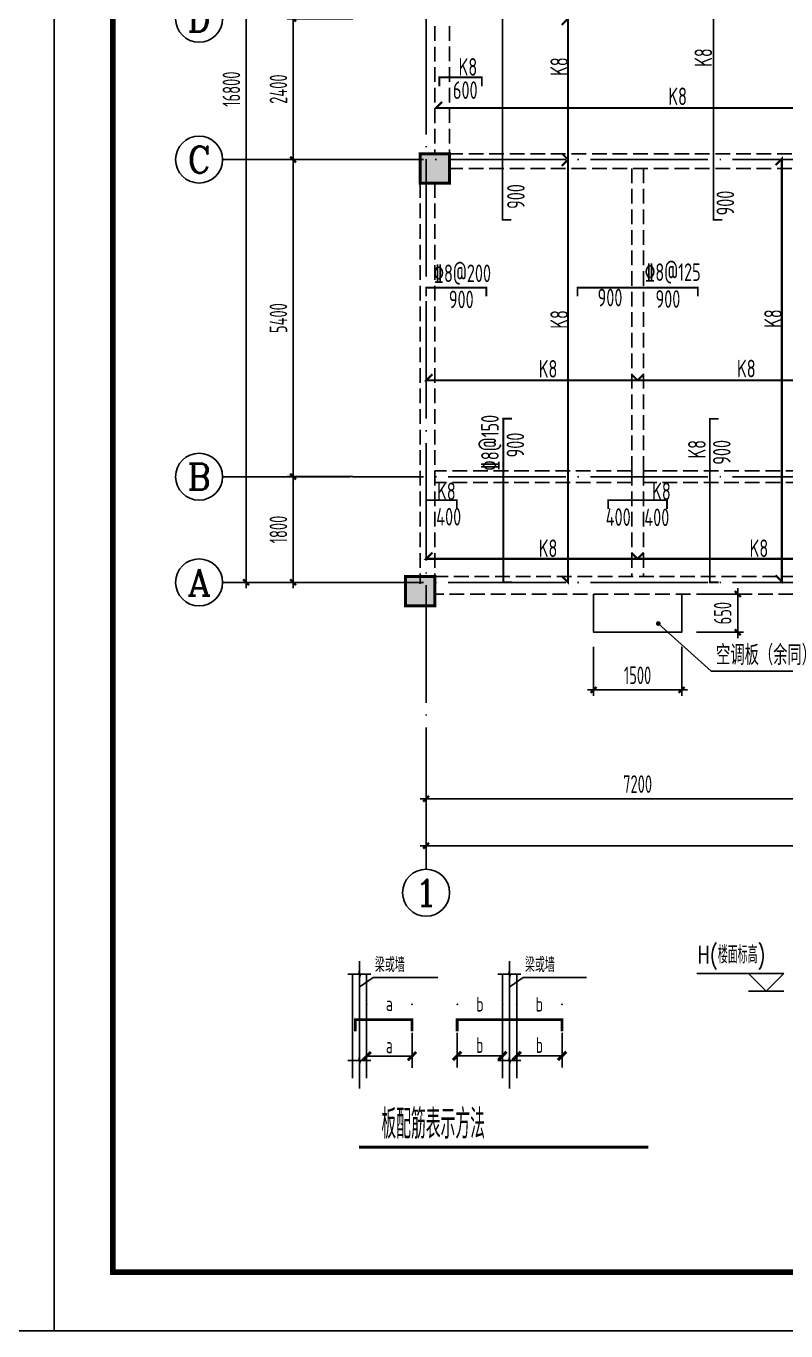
# Model space of a CAD drawing. Extents: x 127019 to 780419, y 327305 to 369305.
# Drawn here: x 542344 to 555275, y 327305 to 349528 of the extents above; entities that cross this region are included whole.
import ezdxf
from ezdxf.enums import TextEntityAlignment as Align

# ---------------------------------------------------------------- set-up
doc = ezdxf.new("R2010")
doc.units = 0
doc.header["$LTSCALE"] = 1000
doc.header["$MEASUREMENT"] = 0
for name, pattern in [('CONTINOUS', [0]), ('DASH', [0.35, 0.25, -0.1]), ('DOTE', [2.42, 2, -0.2, 0.02, -0.2])]:
    doc.linetypes.add(name, pattern=pattern)
doc.layers.get('0').update_dxf_attribs({"linetype": 'CONTINUOUS'})
doc.layers.get('Defpoints').update_dxf_attribs({"linetype": 'CONTINUOUS'})
for name, color, linetype in [('2106', 2, 'CONTINUOUS'), ('AXIS', 3, 'CONTINUOUS'), ('AXIS_TEXT', 7, 'CONTINUOUS'), ('COLU', 7, 'CONTINUOUS'), ('COLUMN', 7, 'CONTINUOUS'), ('DIM', 3, 'CONTINUOUS'), ('DIM_LEAD', 3, 'CONTINUOUS'), ('DOTE', 8, 'DOTE'), ('K-空调', 33, 'CONTINUOUS'), ('PUB_DIM', 3, 'CONTINUOUS'), ('PUB_TEXT', 7, 'CONTINUOUS'), ('PUB_TITLE', 4, 'CONTINUOUS'), ('REIN', 1, 'CONTINUOUS'), ('Z', 1, 'CONTINUOUS'), ('板底筋', 24, 'CONTINUOUS'), ('板钢筋标', 7, 'CONTINUOUS'), ('柱涂实', 54, 'CONTINUOUS'), ('梁虚线', 4, 'DASH')]:
    doc.layers.add(name, color=color, linetype=linetype)
doc.styles.add('_TCH_DIM', font='SIMPLEX', dxfattribs={"bigfont": 'GBCBIG'})
doc.styles.add('COMPLEX', font='COMPLEX.shx')
doc.styles.add('FS', font='gbxwxt.shx', dxfattribs={"width": 0.7, "bigfont": 'gbhzfs.shx'})
doc.styles.add('GB', font='gbxwxt.shx', dxfattribs={"width": 0.7, "height": 300, "bigfont": 'gbhzfs.shx'})
doc.styles.add('TSSD_Dimension', font='gbxwxt.shx', dxfattribs={"width": 0.7, "bigfont": 'gbhzfs.shx'})
doc.styles.add('TSSD_Rein', font='tssdeng.shx', dxfattribs={"width": 0.6, "bigfont": 'gbhzfs.shx'})
doc.styles.add('国标仿宋', font='SIMPLEX.shx', dxfattribs={"width": 0.75, "bigfont": 'gbhzfs.shx'})
doc.dimstyles.new('T100', dxfattribs={"dimtxt": 270, "dimasz": 1, "dimexe": 200, "dimexo": 50, "dimgap": 50, "dimtad": 1, "dimdec": 0, "dimzin": 13, "dimdsep": 46, "dimtxsty": 'FS', "dimblk": 'DIM-QZ', "dimcen": 0.09, "dimclrd": 3, "dimclre": 3, "dimadec": 0, "dimazin": 0, "dimtfac": 1, "dimtdec": 0, "dimtmove": 2, "dimatfit": 3, "dimldrblk": 'DIM-QZ', "dimfxl": 0, "dimtolj": 1, "dimtzin": 13, "dimarcsym": 0})
doc.dimstyles.new('TSSD_100_100', dxfattribs={"dimtxt": 300, "dimasz": 100, "dimexe": 100, "dimexo": 250, "dimgap": 100, "dimtad": 1, "dimdec": 0, "dimzin": 0, "dimdsep": 46, "dimtxsty": 'TSSD_Dimension', "dimblk": 'ARCHTICK', "dimcen": 0, "dimdle": 100, "dimclrt": 7, "dimadec": 0, "dimazin": 0, "dimtfac": 1, "dimtdec": 0, "dimtix": 1, "dimtmove": 2, "dimatfit": 3, "dimfxl": 0, "dimtolj": 1, "dimtzin": 0, "dimarcsym": 0})
doc.dimstyles.new('TSSD_100_100$0', dxfattribs={"dimtxt": 300, "dimasz": 100, "dimexe": 250, "dimexo": 250, "dimgap": 150, "dimtad": 1, "dimdec": 0, "dimzin": 0, "dimdsep": 46, "dimtxsty": 'TSSD_Rein', "dimblk": 'ARCHTICK', "dimblk1": 'ARCHTICK', "dimblk2": 'ARCHTICK', "dimsah": 1, "dimcen": 0, "dimclrd": 3, "dimclre": 3, "dimclrt": 7, "dimadec": 0, "dimazin": 0, "dimtfac": 1, "dimtdec": 0, "dimtix": 1, "dimtmove": 2, "dimatfit": 3, "dimldrblk": 'ARCHTICK', "dimfxl": 0, "dimtolj": 1, "dimtzin": 0, "dimarcsym": 0})

# ---------------------------------------------------------------- blocks, each defined once
blk = doc.blocks.new('_axiso')
blk.add_circle((0, 0), 0.5)
at = {"layer": 'AXIS_TEXT', "style": 'COMPLEX', "width": 1.041667}
blk.add_attdef('A', text='', height=0.56, dxfattribs=at).set_placement((-0.25, -0.28), (0.25, -0.28), align=Align.FIT)
blk = doc.blocks.new('_ArchTick')
at = {"color": 0, "linetype": 'ByBlock', "const_width": 0.4}
blk.add_lwpolyline([(-0.5, -0.5), (0.5, 0.5)], dxfattribs=at)
blk = doc.blocks.new('*D328')
at = {"layer": 'Defpoints', "color": 0, "transparency": 16777216}
for p in [(548155, 349654), (546888, 347254), (548155, 347254)]:
    blk.add_point(p, dxfattribs=at)
at = {"layer": 'DIM', "color": 0, "lineweight": -2, "transparency": 16777216}
for p, q in [((547905, 349654), (546788, 349654)), ((546888, 349754), (546888, 347154)), ((547905, 347254), (546788, 347254))]:
    blk.add_line(p, q, dxfattribs=at)
at = {"layer": 'DIM', "color": 0, "lineweight": -2, "transparency": 16777216, "xscale": 100, "yscale": 100, "zscale": 100}
for p, rotation in [((546888, 349654), 90), ((546888, 347254), 270)]:
    blk.add_blockref('_ArchTick', p, dxfattribs=dict(at, rotation=rotation))
at = {"layer": 'DIM', "color": 7, "transparency": 16777216, "insert": (546638, 348454), "char_height": 300, "attachment_point": 5, "rotation": 90, "style": 'TSSD_Dimension'}
blk.add_mtext('\\A1;2400', dxfattribs=at)
blk = doc.blocks.new('*D329')
at = {"layer": 'Defpoints', "color": 0, "transparency": 16777216}
for p in [(548155, 347254), (546888, 341854), (548155, 341854)]:
    blk.add_point(p, dxfattribs=at)
at = {"layer": 'DIM', "color": 0, "lineweight": -2, "transparency": 16777216}
for p, q in [((546888, 347354), (546888, 341754)), ((547905, 347254), (546788, 347254)), ((547905, 341854), (546788, 341854))]:
    blk.add_line(p, q, dxfattribs=at)
at = {"layer": 'DIM', "color": 0, "lineweight": -2, "transparency": 16777216, "xscale": 100, "yscale": 100, "zscale": 100}
for p, rotation in [((546888, 347254), 90), ((546888, 341854), 270)]:
    blk.add_blockref('_ArchTick', p, dxfattribs=dict(at, rotation=rotation))
at = {"layer": 'DIM', "color": 7, "transparency": 16777216, "insert": (546638, 344554), "char_height": 300, "attachment_point": 5, "rotation": 90, "style": 'TSSD_Dimension'}
blk.add_mtext('\\A1;5400', dxfattribs=at)
blk = doc.blocks.new('*D330')
at = {"layer": 'Defpoints', "color": 0, "transparency": 16777216}
for p in [(548155, 341854), (546888, 340054), (548155, 340054)]:
    blk.add_point(p, dxfattribs=at)
at = {"layer": 'DIM', "color": 0, "lineweight": -2, "transparency": 16777216}
for p, q in [((547905, 341854), (546788, 341854)), ((546888, 341954), (546888, 339954)), ((547905, 340054), (546788, 340054))]:
    blk.add_line(p, q, dxfattribs=at)
at = {"layer": 'DIM', "color": 0, "lineweight": -2, "transparency": 16777216, "xscale": 100, "yscale": 100, "zscale": 100}
for p, rotation in [((546888, 341854), 90), ((546888, 340054), 270)]:
    blk.add_blockref('_ArchTick', p, dxfattribs=dict(at, rotation=rotation))
at = {"layer": 'DIM', "color": 7, "transparency": 16777216, "insert": (546638, 340954), "char_height": 300, "attachment_point": 5, "rotation": 90, "style": 'TSSD_Dimension'}
blk.add_mtext('\\A1;1800', dxfattribs=at)
blk = doc.blocks.new('*D333')
at = {"layer": 'Defpoints', "color": 0, "transparency": 16777216}
for p in [(548155, 356854), (546088, 340054), (548155, 340054)]:
    blk.add_point(p, dxfattribs=at)
at = {"layer": 'DIM', "color": 0, "lineweight": -2, "transparency": 16777216}
for p, q in [((546088, 356954), (546088, 339954)), ((547905, 356854), (545988, 356854)), ((547905, 340054), (545988, 340054))]:
    blk.add_line(p, q, dxfattribs=at)
at = {"layer": 'DIM', "color": 0, "lineweight": -2, "transparency": 16777216, "xscale": 100, "yscale": 100, "zscale": 100}
for p, rotation in [((546088, 356854), 90), ((546088, 340054), 270)]:
    blk.add_blockref('_ArchTick', p, dxfattribs=dict(at, rotation=rotation))
at = {"layer": 'DIM', "color": 7, "transparency": 16777216, "insert": (545838, 348454), "char_height": 300, "attachment_point": 5, "rotation": 90, "style": 'TSSD_Dimension'}
blk.add_mtext('\\A1;16800', dxfattribs=at)
blk = doc.blocks.new('*D342')
at = {"layer": 'Defpoints', "color": 0, "transparency": 16777216}
for p in [(549151, 337793), (595951, 337793), (549151, 335568)]:
    blk.add_point(p, dxfattribs=at)
at = {"layer": 'DIM', "color": 0, "lineweight": -2, "transparency": 16777216}
for p, q in [((549151, 337543), (549151, 335468)), ((595951, 337543), (595951, 335468)), ((596051, 335568), (549051, 335568))]:
    blk.add_line(p, q, dxfattribs=at)
at = {"layer": 'DIM', "color": 0, "lineweight": -2, "transparency": 16777216, "xscale": 100, "yscale": 100, "zscale": 100, "rotation": 180.0000000000003}
blk.add_blockref('_ArchTick', (549151, 335568), dxfattribs=at)
at = {"layer": 'DIM', "color": 0, "lineweight": -2, "transparency": 16777216, "xscale": 100, "yscale": 100, "zscale": 100}
blk.add_blockref('_ArchTick', (595951, 335568), dxfattribs=at)
at = {"layer": 'DIM', "color": 7, "transparency": 16777216, "insert": (572551, 335818), "char_height": 300, "attachment_point": 5, "style": 'TSSD_Dimension'}
blk.add_mtext('\\A1;46800', dxfattribs=at)
blk = doc.blocks.new('*D343')
at = {"layer": 'Defpoints', "color": 0, "transparency": 16777216}
for p in [(549151, 337793), (556351, 337793), (549151, 336368)]:
    blk.add_point(p, dxfattribs=at)
at = {"layer": 'DIM', "color": 0, "lineweight": -2, "transparency": 16777216}
for p, q in [((549151, 337543), (549151, 336268)), ((556351, 337543), (556351, 336268)), ((556451, 336368), (549051, 336368))]:
    blk.add_line(p, q, dxfattribs=at)
at = {"layer": 'DIM', "color": 0, "lineweight": -2, "transparency": 16777216, "xscale": 100, "yscale": 100, "zscale": 100, "rotation": 180}
blk.add_blockref('_ArchTick', (549151, 336368), dxfattribs=at)
at = {"layer": 'DIM', "color": 0, "lineweight": -2, "transparency": 16777216, "xscale": 100, "yscale": 100, "zscale": 100}
blk.add_blockref('_ArchTick', (556351, 336368), dxfattribs=at)
at = {"layer": 'DIM', "color": 7, "transparency": 16777216, "insert": (552751, 336618), "char_height": 300, "attachment_point": 5, "style": 'TSSD_Dimension'}
blk.add_mtext('\\A1;7200', dxfattribs=at)
blk = doc.blocks.new('A$C5E704440')
at = {"layer": '2106', "color": 8}
for points in [[(400, -9500), (-100, -9500), (400, -10000), (-100, -10000)], [(150, -16700), (-350, -16700), (150, -17200), (-350, -17200)]]:
    blk.add_solid(points, dxfattribs=at)
at = {"layer": 'COLUMN'}
for points in [[(400, -10000), (-100, -10000), (-100, -9500), (400, -9500)], [(150, -17200), (-350, -17200), (-350, -16700), (150, -16700)]]:
    blk.add_lwpolyline(points, close=True, dxfattribs=at)
blk = doc.blocks.new('DIM-QZ')
at = {"layer": 'Z', "color": 4, "const_width": 50}
blk.add_lwpolyline([(-71, -71), (71, 71)], dxfattribs=at)
blk = doc.blocks.new('*D935')
at = {"layer": 'Defpoints', "color": 0, "transparency": 16777216}
for p in [(548140, 332435), (548912, 332434), (548912, 331984)]:
    blk.add_point(p, dxfattribs=at)
at = {"layer": 'DIM', "color": 3, "lineweight": -2, "transparency": 16777216}
for p, q in [((548140, 332385), (548140, 331784)), ((548912, 332384), (548912, 331784)), ((548141, 331984), (548911, 331984))]:
    blk.add_line(p, q, dxfattribs=at)
at = {"layer": 'DIM', "color": 3, "lineweight": -2, "transparency": 16777216, "rotation": 180}
blk.add_blockref('DIM-QZ', (548140, 331984), dxfattribs=at)
at = {"layer": 'DIM', "color": 3, "lineweight": -2, "transparency": 16777216}
blk.add_blockref('DIM-QZ', (548912, 331984), dxfattribs=at)
at = {"layer": 'DIM', "color": 0, "transparency": 16777216, "insert": (548526, 332169), "char_height": 270, "attachment_point": 5, "style": 'FS'}
blk.add_mtext('\\A1;a', dxfattribs=at)
blk = doc.blocks.new('*D936')
at = {"layer": 'Defpoints', "color": 0, "transparency": 16777216}
for p in [(549680, 332434), (550452, 332320), (550452, 331989)]:
    blk.add_point(p, dxfattribs=at)
at = {"layer": 'DIM', "color": 3, "lineweight": -2, "transparency": 16777216}
for p, q in [((549680, 332384), (549680, 331789)), ((550452, 332270), (550452, 331789)), ((549681, 331989), (550451, 331989))]:
    blk.add_line(p, q, dxfattribs=at)
at = {"layer": 'DIM', "color": 3, "lineweight": -2, "transparency": 16777216, "rotation": 180}
blk.add_blockref('DIM-QZ', (549680, 331989), dxfattribs=at)
at = {"layer": 'DIM', "color": 3, "lineweight": -2, "transparency": 16777216}
blk.add_blockref('DIM-QZ', (550452, 331989), dxfattribs=at)
at = {"layer": 'DIM', "color": 0, "transparency": 16777216, "insert": (550066, 332174), "char_height": 270, "attachment_point": 5, "style": 'FS'}
blk.add_mtext('\\A1;b', dxfattribs=at)
blk = doc.blocks.new('*D937')
at = {"layer": 'Defpoints', "color": 0, "transparency": 16777216}
for p in [(550694, 332306), (551466, 332434), (551466, 331989)]:
    blk.add_point(p, dxfattribs=at)
at = {"layer": 'DIM', "color": 3, "lineweight": -2, "transparency": 16777216}
for p, q in [((550694, 332256), (550694, 331789)), ((551466, 332384), (551466, 331789)), ((550695, 331989), (551465, 331989))]:
    blk.add_line(p, q, dxfattribs=at)
at = {"layer": 'DIM', "color": 3, "lineweight": -2, "transparency": 16777216, "rotation": 180}
blk.add_blockref('DIM-QZ', (550694, 331989), dxfattribs=at)
at = {"layer": 'DIM', "color": 3, "lineweight": -2, "transparency": 16777216}
blk.add_blockref('DIM-QZ', (551466, 331989), dxfattribs=at)
at = {"layer": 'DIM', "color": 0, "transparency": 16777216, "insert": (551080, 332174), "char_height": 270, "attachment_point": 5, "style": 'FS'}
blk.add_mtext('\\A1;b', dxfattribs=at)
blk = doc.blocks.new('A$C3F5563CA')
at = {"layer": 'K-空调'}
blk.add_lwpolyline([(-43950, -200), (-43950, -850), (-42450, -850), (-42450, -200)], dxfattribs=at)
blk = doc.blocks.new('*D928')
at = {"layer": 'Defpoints', "color": 0, "transparency": 16777216}
for p in [(553501, 339854), (553501, 339204), (554456, 339204)]:
    blk.add_point(p, dxfattribs=at)
at = {"layer": 'DIM', "color": 0, "lineweight": -2, "transparency": 16777216}
for p, q in [((553751, 339854), (554556, 339854)), ((554456, 339954), (554456, 339104)), ((553751, 339204), (554556, 339204))]:
    blk.add_line(p, q, dxfattribs=at)
at = {"layer": 'DIM', "color": 0, "lineweight": -2, "transparency": 16777216, "xscale": 100, "yscale": 100, "zscale": 100}
for p, rotation in [((554456, 339854), 90), ((554456, 339204), 270)]:
    blk.add_blockref('_ArchTick', p, dxfattribs=dict(at, rotation=rotation))
at = {"layer": 'DIM', "color": 7, "transparency": 16777216, "insert": (554199, 339529), "char_height": 300, "attachment_point": 5, "rotation": 90, "style": 'TSSD_Dimension'}
blk.add_mtext('\\A1;650', dxfattribs=at)
blk = doc.blocks.new('*D929')
at = {"layer": 'Defpoints', "color": 0, "transparency": 16777216}
for p in [(552001, 339204), (553501, 339204), (552001, 338221)]:
    blk.add_point(p, dxfattribs=at)
at = {"layer": 'DIM', "color": 0, "lineweight": -2, "transparency": 16777216}
for p, q in [((552001, 338954), (552001, 338121)), ((553501, 338954), (553501, 338121)), ((553601, 338221), (551901, 338221))]:
    blk.add_line(p, q, dxfattribs=at)
at = {"layer": 'DIM', "color": 0, "lineweight": -2, "transparency": 16777216, "xscale": 100, "yscale": 100, "zscale": 100, "rotation": 180}
blk.add_blockref('_ArchTick', (552001, 338221), dxfattribs=at)
at = {"layer": 'DIM', "color": 0, "lineweight": -2, "transparency": 16777216, "xscale": 100, "yscale": 100, "zscale": 100}
blk.add_blockref('_ArchTick', (553501, 338221), dxfattribs=at)
at = {"layer": 'DIM', "color": 7, "transparency": 16777216, "insert": (552751, 338471), "char_height": 300, "attachment_point": 5, "style": 'TSSD_Dimension'}
blk.add_mtext('\\A1;1500', dxfattribs=at)

msp = doc.modelspace()

# ---------------------------------------------------------------- linework, layer by layer
at = {"layer": 'AXIS'}
for p, q in [((548019.1, 333600.3), (548019.1, 331434)), ((550573.1, 333600.3), (550573.1, 331434))]:
    msp.add_line(p, q, dxfattribs=at)
at = {"layer": 'COLU', "const_width": 50}
for points in [[(549050.8, 347353.6), (549550.8, 347353.6), (549550.8, 346853.6), (549050.8, 346853.6)], [(549050.8, 347353.6), (549550.8, 347353.6), (549550.8, 346853.6), (549050.8, 346853.6)], [(548801.2, 340153.9), (549301.2, 340153.9), (549301.2, 339653.9), (548801.2, 339653.9)]]:
    msp.add_lwpolyline(points, close=True, dxfattribs=at)
at = {"layer": 'DIM'}
for p, q in [((545688.3, 347253.6), (547854.9, 347253.6)), ((545688.3, 341853.6), (547854.9, 341853.6)), ((545688.3, 340053.6), (547854.9, 340053.6)), ((549151.2, 335168.4), (549151.2, 337493.4)), ((547817.1, 333383.5), (548004.7, 333383.5)), ((547898.5, 333383.5), (547898.5, 331611.9)), ((548004.7, 333383.5), (548019.6, 333455.6)), ((548019.6, 333455.6), (548019.6, 333324.1)), ((548019.6, 333324.1), (548034.4, 333383.5)), ((548034.4, 333383.5), (548212, 333383.5)), ((548139.7, 333383.5), (548139.7, 331611.9)), ((550371.2, 333383.5), (550558.7, 333383.5)), ((550452.5, 333383.5), (550452.5, 331611.9)), ((550558.7, 333383.5), (550573.6, 333455.6)), ((550573.6, 333455.6), (550573.6, 333324.1)), ((550573.6, 333324.1), (550588.5, 333383.5)), ((550588.5, 333383.5), (550766, 333383.5)), ((550693.7, 333383.5), (550693.7, 331611.9)), ((548026.6, 333169.9), (548252, 333324.7)), ((548252, 333324.7), (549348.4, 333324.7)), ((550580.6, 333169.9), (550806, 333324.7)), ((550806, 333324.7), (551884.1, 333324.7)), ((547817.1, 331911.9), (548004.7, 331911.9)), ((548004.7, 331911.9), (548019.6, 331983.9)), ((548019.6, 331983.9), (548019.6, 331852.4)), ((548019.6, 331852.4), (548034.4, 331911.9)), ((548034.4, 331911.9), (548212, 331911.9)), ((550371.2, 331911.9), (550558.7, 331911.9)), ((550558.7, 331911.9), (550573.6, 331983.9)), ((550573.6, 331983.9), (550573.6, 331852.4)), ((550573.6, 331852.4), (550588.5, 331911.9)), ((550588.5, 331911.9), (550766, 331911.9))]:
    msp.add_line(p, q, dxfattribs=at)
at = {"layer": 'DIM', "color": 0, "linetype": 'ByBlock'}
msp.add_line((550693.7, 332578.5), (550693.7, 332036.7), dxfattribs=at)
at = {"layer": 'DIM', "color": 1, "const_width": 48.2}
for points in [[(547945.8, 332405.9), (547945.8, 332605), (548911.7, 332605), (548911.7, 332405.9)], [(549680.5, 332405.9), (549680.5, 332605), (551465.7, 332605), (551465.7, 332405.9)]]:
    msp.add_lwpolyline(points, dxfattribs=at)
at = {"layer": 'DIM', "const_width": 50}
msp.add_lwpolyline([(548009.2, 330432.7), (552930.9, 330432.7)], dxfattribs=at)
at = {"layer": 'DIM', "color": 0, "linetype": 'ByBlock'}
for p in [(548139.7, 332868), (548911.7, 332868), (549680.5, 332868), (550452.5, 332868), (550693.7, 332868), (551465.7, 332868)]:
    msp.add_point(p, dxfattribs=at)
at = {"layer": 'DIM_LEAD', "linetype": 'CONTINOUS'}
for p, q in [((553103.1, 339352.5), (554001, 338542.4)), ((554001, 338542.4), (555723.6, 338542.4))]:
    msp.add_line(p, q, dxfattribs=at)
at = {"layer": 'DIM_LEAD', "linetype": 'CONTINOUS', "const_width": 40}
msp.add_lwpolyline([(553088.3, 339365.9, 1), (553118, 339339.1, 1)], format="xyb", close=True, dxfattribs=at)
at = {"layer": 'DOTE'}
for p, q in [((549151.2, 359363.8), (549151.2, 337543.4)), ((597508.5, 347253.6), (547904.9, 347253.6)), ((597508.5, 341853.6), (547904.9, 341853.6)), ((597508.5, 340053.6), (547904.9, 340053.6))]:
    msp.add_line(p, q, dxfattribs=at)
at = {"layer": 'PUB_DIM'}
for p, q in [((554938.1, 333391.2, -220.2), (553758.1, 333391.2, -220.2)), ((554938.1, 333391.2, -300.2), (553758.1, 333391.2, -300.2)), ((554938.1, 333091.2, -220.2), (554638.1, 333391.2, -220.2)), ((554938.1, 333091.2, -300.2), (554638.1, 333391.2, -300.2)), ((554638.1, 333391.2, -220.2), (555238.1, 333391.2, -220.2)), ((554638.1, 333391.2, -300.2), (555238.1, 333391.2, -300.2)), ((555238.1, 333391.2, -220.2), (554938.1, 333091.2, -220.2)), ((555238.1, 333391.2, -300.2), (554938.1, 333091.2, -300.2)), ((554638.1, 333091.2, -220.2), (555238.1, 333091.2, -220.2)), ((554638.1, 333091.2, -300.2), (555238.1, 333091.2, -300.2))]:
    msp.add_line(p, q, dxfattribs=at)
at = {"layer": 'PUB_TITLE'}
for points in [[(483419.2, 327305.3), (542819.2, 327305.3), (542819.2, 369305.3), (483419.2, 369305.3)], [(542819.2, 327305.3), (602219.2, 327305.3), (602219.2, 369305.3), (542819.2, 369305.3)]]:
    msp.add_lwpolyline(points, close=True, dxfattribs=at)
at = {"layer": 'PUB_TITLE', "const_width": 100}
msp.add_lwpolyline([(543819.2, 328305.3), (601219.2, 328305.3), (601219.2, 368305.3), (543819.2, 368305.3)], close=True, dxfattribs=at)
at = {"layer": 'REIN', "const_width": 30}
for points in [[(554192.1, 351554.6), (554042.1, 351554.6), (554042.1, 346229.6), (554192.1, 346229.6)], [(550601.5, 350679.6), (550451.5, 350679.6), (550451.5, 346229.6), (550601.5, 346229.6)], [(550101.2, 348504.4), (550101.2, 348654.4), (549376.2, 348654.4), (549376.2, 348504.4)], [(550176.2, 344923.4), (550176.2, 345073.4), (549151.2, 345073.4), (549151.2, 344923.4)], [(553776.2, 344923.4), (553776.2, 345073.4), (551726.2, 345073.4), (551726.2, 344923.4)], [(550615.3, 342842.3), (550465.3, 342842.3), (550465.3, 340058.9), (550615.3, 340058.9)], [(554131.5, 342838.1), (553981.5, 342838.1), (553981.5, 340054.6), (554131.5, 340054.6)], [(549676.2, 341304.6), (549676.2, 341454.6), (549151.2, 341454.6), (549151.2, 341304.6)], [(553251.2, 341304.6), (553251.2, 341454.6), (552251.2, 341454.6), (552251.2, 341304.6)]]:
    msp.add_lwpolyline(points, dxfattribs=at)
at = {"layer": '板底筋', "const_width": 35}
for points in [[(551460.7, 347360.7), (551566.7, 347254.6), (551566.7, 349654.6), (551460.7, 349548.5)], [(549423.8, 348237), (549317.8, 348130.9), (556354.4, 348130.9), (556248.3, 348237)], [(551460.7, 340160.7), (551566.7, 340054.6), (551566.7, 347254.6), (551460.7, 347148.5)], [(555099.7, 340175), (555205.8, 340068.9), (555205.8, 347268.9), (555099.7, 347162.8)], [(549257.3, 343598.2), (549151.2, 343492.2), (552751.2, 343492.2), (552645.1, 343598.2)], [(552857.3, 343598.2), (552751.2, 343492.2), (556351.2, 343492.2), (556245.1, 343598.2)], [(549257.3, 340560.7), (549151.2, 340454.6), (552751.2, 340454.6), (552645.1, 340560.7)], [(552857.3, 340560.7), (552751.2, 340454.6), (556351.2, 340454.6), (556245.1, 340560.7)]]:
    msp.add_lwpolyline(points, dxfattribs=at)
at = {"layer": '梁虚线'}
for p, q in [((549300.8, 349526.9), (549301.2, 347353.6)), ((549550.8, 349528.6), (549550.8, 347353.6)), ((556076.2, 347353.6), (549276.2, 347353.6)), ((556076.2, 347103.6), (549505.8, 347103.6)), ((552651.2, 347103.6), (552651.2, 341953.6)), ((552851.2, 347103.6), (552851.2, 341953.6)), ((549051.2, 346853.6), (549051.2, 340028.6)), ((549301.2, 346853.6), (549301.2, 340028.6)), ((552651.2, 341953.6), (549301.2, 341953.6)), ((552651.2, 341953.6), (552651.2, 340153.6)), ((556226.2, 341953.6), (552851.2, 341953.6)), ((552851.2, 341953.6), (552851.2, 340153.6)), ((552651.2, 341753.6), (549301.2, 341753.6)), ((556226.2, 341753.6), (552851.2, 341753.6)), ((549276.2, 340153.6), (556100.9, 340153.6)), ((556100.9, 339853.6), (549276.2, 339853.6))]:
    msp.add_line(p, q, dxfattribs=at)

# ---------------------------------------------------------------- block references
at = {"layer": 'DIM', "linetype": 'CONTINOUS'}
msp.add_blockref('A$C3F5563CA', (595951.2, 340053.6), dxfattribs=at)
at = {"layer": 'DIM'}
ref = msp.add_blockref('_axiso', (545288.3, 349653.6), dxfattribs=dict(at, xscale=-800, yscale=800, zscale=800))
ref.add_attrib('A', 'D', dxfattribs={"layer": 'AXIS_TEXT', "height": 448, "style": 'COMPLEX', "width": 1.102941}).set_placement((545088.3, 349429.6), (545488.3, 349429.6), align=Align.FIT)
ref = msp.add_blockref('_axiso', (545288.3, 347253.6), dxfattribs=dict(at, xscale=-800, yscale=800, zscale=800))
ref.add_attrib('A', 'C', dxfattribs={"layer": 'AXIS_TEXT', "height": 448, "style": 'COMPLEX', "width": 1.25}).set_placement((545088.3, 347029.6), (545488.3, 347029.6), align=Align.FIT)
ref = msp.add_blockref('_axiso', (545288.3, 341853.6), dxfattribs=dict(at, xscale=-800, yscale=800, zscale=800))
ref.add_attrib('A', 'B', dxfattribs={"layer": 'AXIS_TEXT', "height": 448, "style": 'COMPLEX', "width": 1.102941}).set_placement((545088.3, 341629.6), (545488.3, 341629.6), align=Align.FIT)
ref = msp.add_blockref('_axiso', (545288.3, 340053.6), dxfattribs=dict(at, xscale=-800, yscale=800, zscale=800))
ref.add_attrib('A', 'A', dxfattribs={"layer": 'AXIS_TEXT', "height": 448, "style": 'COMPLEX', "width": 1.041667}).set_placement((545088.3, 339829.6), (545488.3, 339829.6), align=Align.FIT)
ref = msp.add_blockref('_axiso', (549151.2, 334768.4), dxfattribs=dict(at, xscale=800, yscale=800, zscale=800))
ref.add_attrib('A', '1', dxfattribs={"layer": 'AXIS_TEXT', "height": 448, "style": 'COMPLEX', "width": 2.083333}).set_placement((548951.2, 334544.4), (549351.2, 334544.4), align=Align.FIT)
at = {"layer": '柱涂实', "color": 7, "linetype": 'CONTINOUS'}
msp.add_blockref('A$C5E704440', (549151.2, 356853.6), dxfattribs=at)

# ---------------------------------------------------------------- texts
at = {"layer": 'DIM'}
for s, height, style, width, p in [('梁或墙', 250, 'GB', 0.8, (548279.5, 333416)), ('梁或墙', 250, 'GB', 0.8, (550833.6, 333416)), (' 板配筋表示方法', 500, 'FS', 0.7, (548200.1, 330579.2))]:
    msp.add_text(s, height=height, dxfattribs=dict(at, style=style, width=width)).set_placement(p)
at = {"layer": 'DIM', "style": 'GB', "width": 0.8}
for s, p in [('a', (548525.7, 332878.5)), ('b', (550066.5, 332869.3)), ('b', (551079.7, 332869.3))]:
    msp.add_text(s, height=250, dxfattribs=at).set_placement(p, align=Align.MIDDLE_CENTER)
at = {"layer": 'PUB_DIM', "color": 7, "style": '国标仿宋', "width": 0.75}
msp.add_text('H(楼面标高)', height=300, dxfattribs=at).set_placement((554348.1, 333691.2, -220.2), align=Align.MIDDLE)
at = {"layer": 'PUB_TEXT', "linetype": 'CONTINOUS', "style": '_TCH_DIM'}
msp.add_text('空调板（余同）', height=337.59, dxfattribs=at).set_placement((554085.7, 338647.4))
at = {"layer": '板钢筋标', "style": 'TSSD_Rein', "width": 0.7}
for s, p in [('K8', (554020, 348833.7)), ('K8', (551566.7, 348679.1)), ('900', (550829.9, 346413.9)), ('900', (554394.8, 346303)), ('K8', (551566.7, 344373.5)), ('K8', (555205.8, 344387.8)), ('%%1328@150', (550388.2, 341954.6)), ('900', (550820.4, 342182)), ('K8', (553910.1, 342162)), ('900', (554334.2, 342057))]:
    msp.add_text(s, height=300, rotation=90, dxfattribs=at).set_placement(p)
for s, p in [('K8', (549704.8, 348682.3)), ('600', (549608.6, 348286.9)), ('K8', (553274.8, 348181.6)), ('%%1328@200', (549276.2, 345167.3)), ('%%1328@125', (552872.5, 345186.7)), ('900', (549539.1, 344722.7)), ('900', (552070.4, 344754.3)), ('900', (553056.2, 344730.3)), ('K8', (551068.7, 343540.8)), ('K8', (554442.9, 343545.9)), ('K8', (549339, 341454.6)), ('K8', (552999, 341454.6)), ('400', (549323.6, 341021.4)), ('400', (552208.7, 341015.3)), ('400', (552865.2, 341010.6)), ('K8', (551068.7, 340484.4)), ('K8', (554657.4, 340484.4))]:
    msp.add_text(s, height=300, dxfattribs=at).set_placement(p)

# ---------------------------------------------------------------- dimensions: what is measured, and where the dimension line sits
at = {"layer": 'DIM'}
for p1, p2, distance, picture, middle in [((548154.9, 356853.6), (548154.9, 340053.6), -2066.6, '*D333', (545838.3, 348453.6)), ((595951.2, 337793.4), (549151.2, 337793.4), 2225, '*D342', (572551.2, 335818.4))]:
    dim = msp.add_aligned_dim(p1=p1, p2=p2, distance=distance, dimstyle='TSSD_100_100', dxfattribs=at)
    dim.commit()
    dim.dimension.update_dxf_attribs({"geometry": picture, "text_midpoint": middle})
for base, p1, p2, picture, middle in [((546888.3, 347253.6), (548154.9, 349653.6), (548154.9, 347253.6), '*D328', (546638.3, 348453.6)), ((546888.3, 341853.6), (548154.9, 347253.6), (548154.9, 341853.6), '*D329', (546638.3, 344553.6)), ((546888.3, 340053.6), (548154.9, 341853.6), (548154.9, 340053.6), '*D330', (546638.3, 340953.6))]:
    dim = msp.add_linear_dim(base=base, p1=p1, p2=p2, angle=90, dimstyle='TSSD_100_100', dxfattribs=at)
    dim.commit()
    dim.dimension.update_dxf_attribs({"geometry": picture, "text_midpoint": middle})
for p1, p2, distance, picture, middle in [((553501.2, 339853.6), (553501.2, 339203.6), 954.9, '*D928', (554199.1, 339528.6)), ((553501.2, 339203.6), (552001.2, 339203.6), 982.6, '*D929', (552751.2, 338471.1))]:
    dim = msp.add_aligned_dim(p1=p1, p2=p2, distance=distance, dimstyle='TSSD_100_100$0', override={"dimexe": 100, "dimgap": 100, "dimtxsty": 'TSSD_Dimension', "dimsah": 0, "dimdle": 100, "dimclrd": 0, "dimclre": 0}, dxfattribs=at)
    dim.commit()
    dim.dimension.update_dxf_attribs({"geometry": picture, "text_midpoint": middle})
dim = msp.add_linear_dim(base=(549151.2, 336368.4), p1=(556351.2, 337793.4), p2=(549151.2, 337793.4), dimstyle='TSSD_100_100', dxfattribs=at)
dim.commit()
dim.dimension.update_dxf_attribs({"geometry": '*D343', "text_midpoint": (552751.2, 336618.4)})
dim = msp.add_linear_dim(base=(548911.7, 331984.1), p1=(548139.7, 332434.6), p2=(548911.7, 332433.6), text='a', dimstyle='T100', override={"dimzin": 8}, dxfattribs=at)
dim.commit()
dim.dimension.update_dxf_attribs({"geometry": '*D935', "text_midpoint": (548525.7, 332169.1)})
for base, p1, p2, picture, middle in [((550452.5, 331988.9), (549680.5, 332433.6), (550452.5, 332320.3), '*D936', (550066.5, 332173.9)), ((551465.7, 331988.9), (550693.7, 332306.2), (551465.7, 332433.6), '*D937', (551079.7, 332173.9))]:
    dim = msp.add_linear_dim(base=base, p1=p1, p2=p2, text='b', dimstyle='T100', dxfattribs=at)
    dim.commit()
    dim.dimension.update_dxf_attribs({"geometry": picture, "text_midpoint": middle})

doc.saveas('drawing.dxf')
